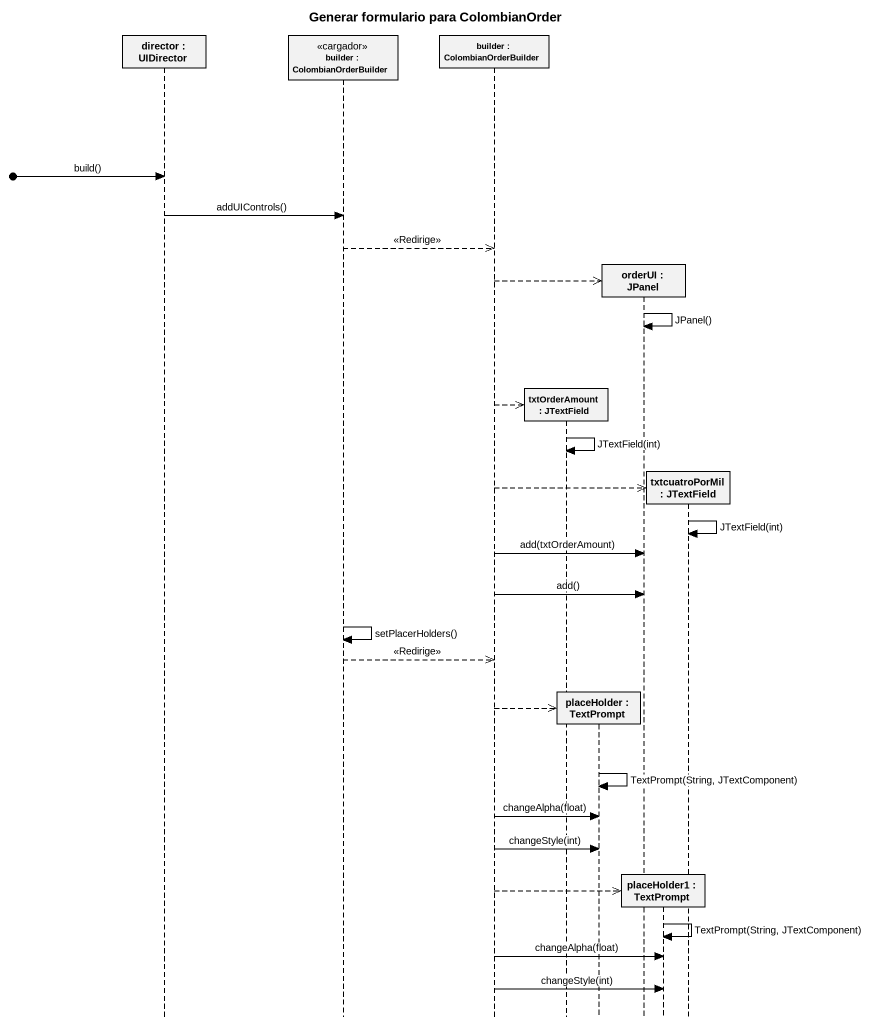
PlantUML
@startuml
title Generar formulario para ColombianOrder
hide footbox
participant "director : UIDirector" as director
participant "builder : ColombianOrderBuilder" as builder <<cargador>>
participant "builder : ColombianOrderBuilder" as builder_2
participant "txtOrderAmount : JTextField" as txtOrderAmount
participant "placeHolder : TextPrompt" as placeHolder
participant "orderUI : JPanel" as orderUI
participant "placeHolder1 : TextPrompt" as placeHolder1
participant "txtcuatroPorMil : JTextField" as txtcuatroPorMil

[o-> director : build()
director -> builder : addUIControls()
builder -->> builder_2 : <<Redirige>>
builder_2 -->> orderUI **
orderUI -> orderUI : JPanel()
builder_2 -->> txtOrderAmount **
txtOrderAmount -> txtOrderAmount : JTextField(int)
builder_2 -->> txtcuatroPorMil **
txtcuatroPorMil -> txtcuatroPorMil : JTextField(int)
builder_2 -> orderUI : add(txtOrderAmount)
builder_2 -> orderUI : add()
builder -> builder : setPlacerHolders()
builder -->> builder_2 : <<Redirige>>
builder_2 -->> placeHolder **
placeHolder -> placeHolder : TextPrompt(String, JTextComponent)
builder_2 -> placeHolder : changeAlpha(float)
builder_2 -> placeHolder : changeStyle(int)
builder_2 -->> placeHolder1 **
placeHolder1 -> placeHolder1 : TextPrompt(String, JTextComponent)
builder_2 -> placeHolder1 : changeAlpha(float)
builder_2 -> placeHolder1 : changeStyle(int)
@enduml
